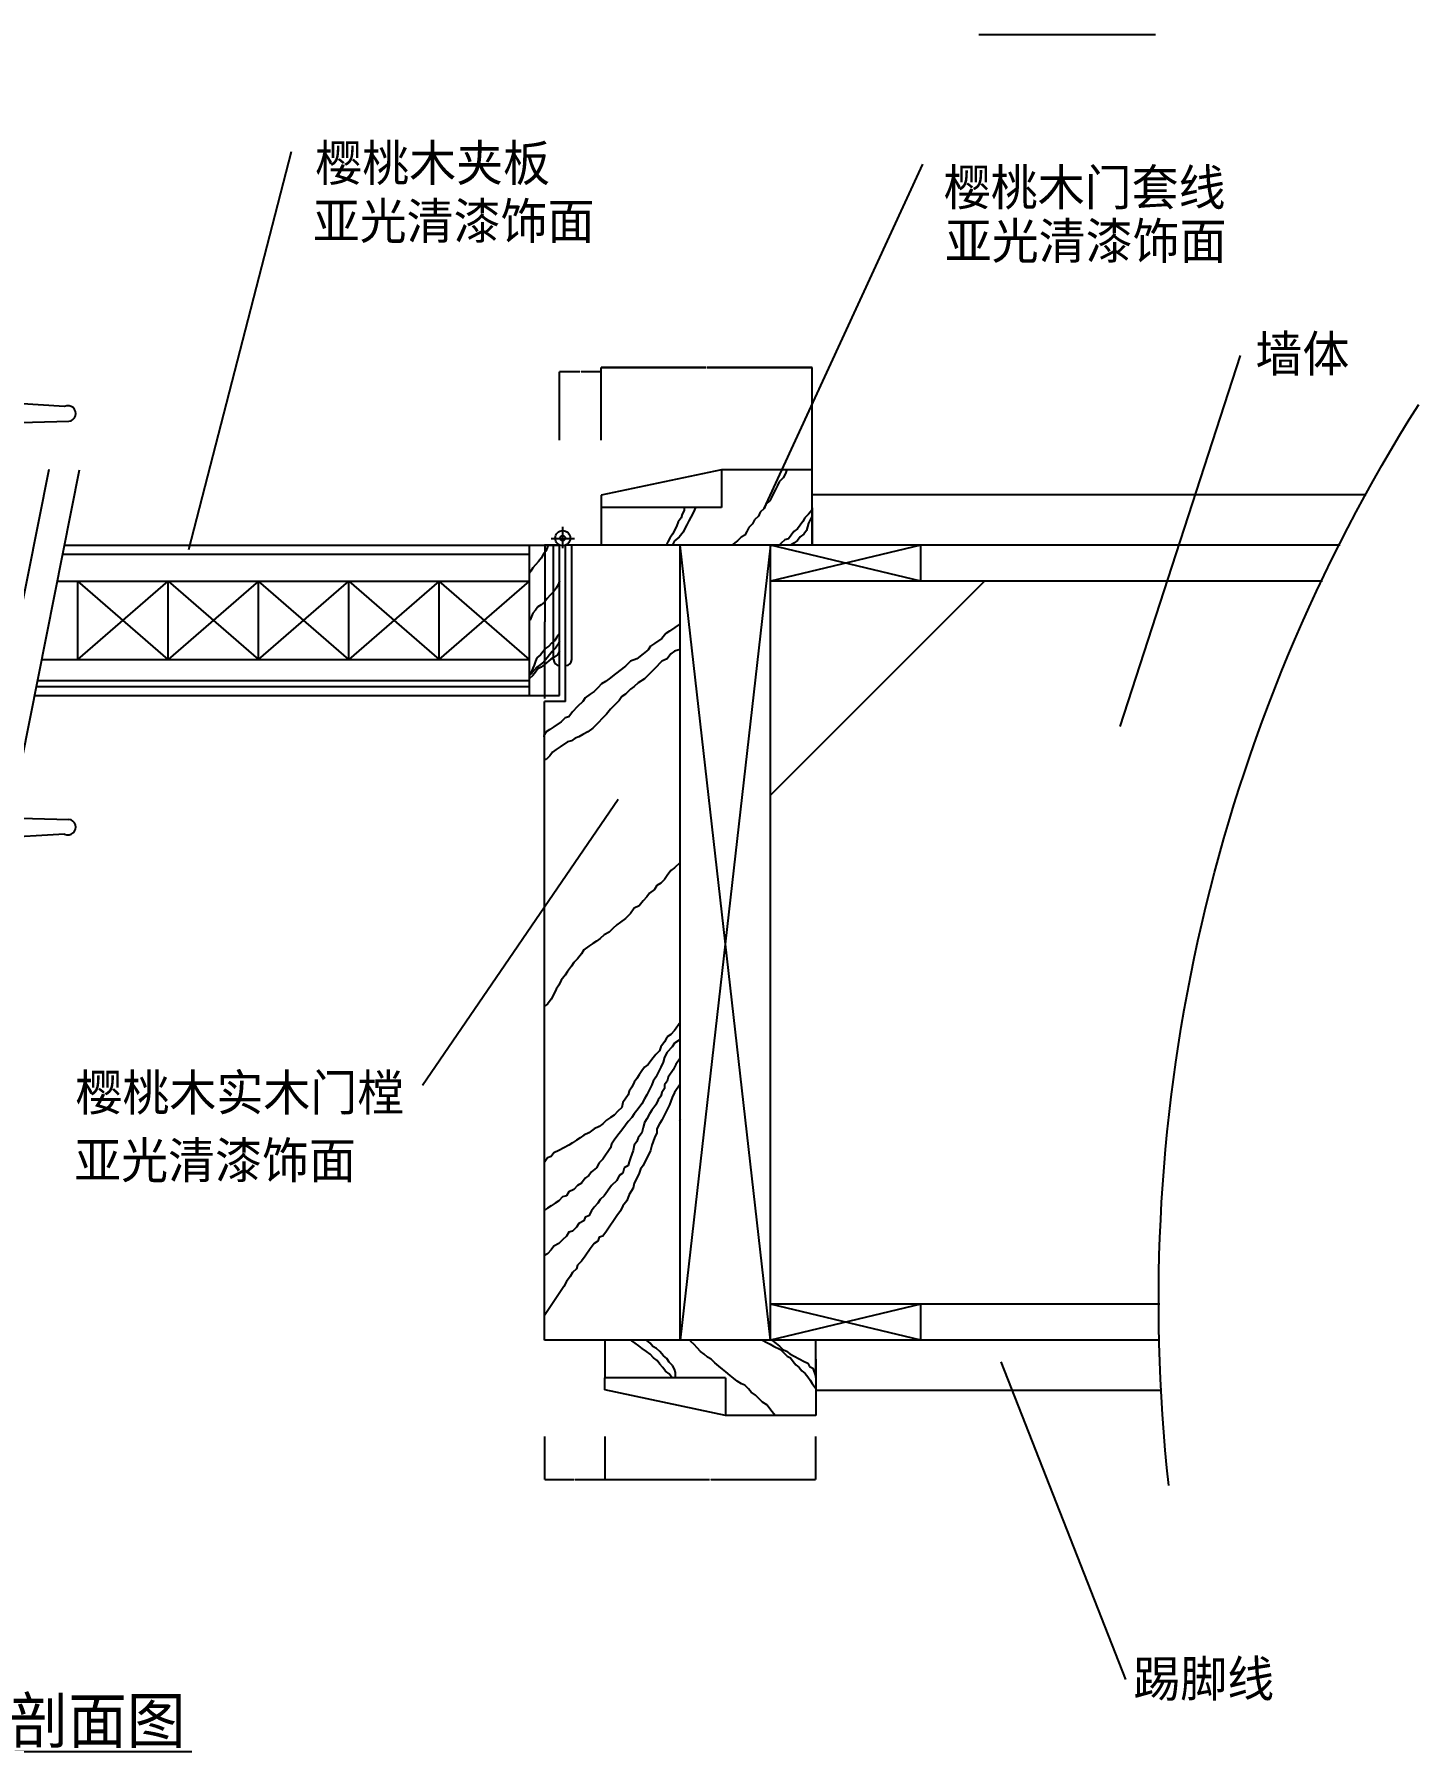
# Model space of a CAD drawing. Header units: metres. Extents: x 108 to 5381, y 254 to 7015.
# Drawn here: x 2676 to 4975, y 254 to 3105 of the extents above; entities that cross this region are included whole.
import ezdxf

# ---------------------------------------------------------------- set-up
doc = ezdxf.new("R2010")
doc.units = ezdxf.units.M
for name, color, linetype in [('2', 2, 'Continuous'), ('3', 3, 'Continuous'), ('4', 4, 'Continuous'), ('7', 7, 'Continuous'), ('BH', 3, 'Continuous'), ('DIM', 3, 'Continuous'), ('TEXT', 3, 'Continuous')]:
    doc.layers.add(name, color=color, linetype=linetype)
doc.dimstyles.get("Standard").update_dxf_attribs({"dimtxt": 2.5, "dimasz": 2.5, "dimexe": 1.25, "dimexo": 0.625, "dimtad": 1, "dimcen": 2.5, "dimazin": 3, "dimtfac": 1, "dimtmove": 0, "dimatfit": 3})

# ---------------------------------------------------------------- blocks, each defined once
blk = doc.blocks.new('*D12')
for p, q in [((3623.59, 777.48), (3623.59, 706.55)), ((3973.59, 777.48), (3973.59, 706.55)), ((3623.84, 706.55), (3797.59, 706.55)), ((3799.59, 706.55), (3973.34, 706.55))]:
    blk.add_line(p, q)
at = {"layer": 'Defpoints'}
for p in [(3623.59, 777.48), (3973.59, 777.48), (3623.59, 706.55)]:
    blk.add_point(p, dxfattribs=at)
at = {"layer": 'DIM', "insert": (3798.59, 706.55), "char_height": 1, "attachment_point": 5}
blk.add_mtext('70', dxfattribs=at)
blk = doc.blocks.new('*D13')
for p, q in [((3523.59, 777.48), (3523.59, 706.55)), ((3623.59, 777.48), (3623.59, 706.55)), ((3523.84, 706.55), (3572.59, 706.55)), ((3574.59, 706.55), (3623.34, 706.55))]:
    blk.add_line(p, q)
at = {"layer": 'Defpoints'}
for p in [(3523.59, 777.48), (3623.59, 777.48), (3523.59, 706.55)]:
    blk.add_point(p, dxfattribs=at)
at = {"layer": 'DIM', "insert": (3573.59, 706.55), "char_height": 1, "attachment_point": 5}
blk.add_mtext('20', dxfattribs=at)
blk = doc.blocks.new('*D14')
for p, q in [((3617.84, 2431.55), (3617.84, 2552.26)), ((3618.09, 2552.26), (3791.845, 2552.26)), ((3793.845, 2552.26), (3967.6, 2552.26)), ((3967.85, 2431.55), (3967.85, 2552.26))]:
    blk.add_line(p, q)
at = {"layer": 'Defpoints'}
for p in [(3617.84, 2552.26), (3617.84, 2431.55), (3967.85, 2431.55)]:
    blk.add_point(p, dxfattribs=at)
at = {"layer": 'DIM', "insert": (3792.845, 2552.26), "char_height": 1, "attachment_point": 5}
blk.add_mtext('70', dxfattribs=at)
blk = doc.blocks.new('*D15')
for p, q in [((3791.845, 2552.26), (3617.59, 2552.26)), ((3617.84, 2431.55), (3617.84, 2552.26)), ((3968.1, 2552.26), (3793.845, 2552.26)), ((3967.85, 2257.62), (3967.85, 2552.26))]:
    blk.add_line(p, q)
at = {"layer": 'Defpoints'}
for p in [(3967.85, 2552.26), (3617.84, 2431.55), (3967.85, 2257.62)]:
    blk.add_point(p, dxfattribs=at)
at = {"layer": 'DIM', "insert": (3792.845, 2552.26), "char_height": 1, "attachment_point": 5}
blk.add_mtext('70', dxfattribs=at)
blk = doc.blocks.new('*D17')
for p, q in [((3523.93, 2257.83), (3523.93, 2130.35)), ((3523.68, 2130.35), (3523.43, 2130.35)), ((3523.93, 2002.87), (3523.93, 2130.35)), ((3523.93, 2130.35), (3523.93, 2130.35)), ((3524.18, 2130.35), (3524.43, 2130.35))]:
    blk.add_line(p, q)
at = {"layer": 'Defpoints'}
for p in [(3523.93, 2257.83), (3523.93, 2130.35), (3523.93, 2002.87)]:
    blk.add_point(p, dxfattribs=at)
at = {"layer": 'DIM', "insert": (3523.93, 2131.475), "char_height": 1, "attachment_point": 5}
blk.add_mtext('50', dxfattribs=at)
blk = doc.blocks.new('*D18')
for p, q in [((3582.215, 2545.24), (3548.34, 2545.24)), ((3548.59, 2431.55), (3548.59, 2545.24)), ((3618.09, 2545.24), (3584.215, 2545.24)), ((3617.84, 2431.55), (3617.84, 2545.24))]:
    blk.add_line(p, q)
at = {"layer": 'Defpoints'}
for p in [(3617.84, 2545.24), (3548.59, 2431.55), (3617.84, 2431.55)]:
    blk.add_point(p, dxfattribs=at)
at = {"layer": 'DIM', "insert": (3583.215, 2545.24), "char_height": 1, "attachment_point": 5}
blk.add_mtext('20', dxfattribs=at)

msp = doc.modelspace()

# ---------------------------------------------------------------- hatches: boundary and pattern name
at = {"layer": 'BH'}
h = msp.add_hatch(dxfattribs=at)
h.set_pattern_fill('DOLMIT', scale=80)
h.paths.add_polyline_path([(3498.59, 2197.62), (3498.59, 2242.62), (2723.47, 2242.62), (2714.5, 2197.62)])
h.paths.add_polyline_path([(3498.59, 2022.62), (3498.59, 2067.62), (2688.6, 2067.62), (2679.63, 2022.62)])
h = msp.add_hatch(dxfattribs=at)
h.set_pattern_fill('AR-CONC', scale=41.67)
h.paths.add_polyline_path([(1598.59, 2197.62), (1348.59, 2197.62), (664.72, 2197.62, -0.11), (936.71, 997.62), (1598.59, 997.62)])
h.paths.add_polyline_path([(3898.59, 997.62), (4545.33, 997.62, -0.11), (4815.72, 2197.62), (4148.59, 2197.62), (3898.59, 2197.62)])
h = msp.add_hatch(dxfattribs=at)
h.set_pattern_fill('ANSI32', scale=458)
h.paths.add_polyline_path([(1598.59, 2197.62), (1348.59, 2197.62), (664.72, 2197.62, -0.11), (936.71, 997.62), (1598.59, 997.62)])
h.paths.add_polyline_path([(3898.59, 997.62), (4545.33, 997.62, -0.11), (4815.72, 2197.62), (4148.59, 2197.62), (3898.59, 2197.62)])

# ---------------------------------------------------------------- linework, layer by layer
at = {"layer": '2'}
for p, q in [((3898.59, 997.62), (3898.59, 2197.62)), ((4815.72, 2197.62), (3898.59, 2197.62)), ((4545.33, 997.62), (3898.59, 997.62))]:
    msp.add_line(p, q, dxfattribs=at)
at = {"layer": '3'}
for p, q in [((3817.3, 2382.62), (3617.69, 2340.45)), ((3617.69, 2340.45), (3617.73, 2320.12)), ((3498.59, 2007.62), (3498.59, 2257.62)), ((3898.59, 2257.62), (3748.59, 937.62)), ((3898.59, 937.62), (3748.59, 2257.62)), ((4148.59, 2257.62), (3898.59, 2197.62)), ((4148.59, 2197.62), (3898.59, 2257.62)), ((4148.59, 997.62), (3898.59, 937.62)), ((4148.59, 937.62), (3898.59, 997.62)), ((3668.39, 936.41), (3666.05, 937.58)), ((3674.22, 932.9), (3668.39, 936.41)), ((3680.06, 928.23), (3674.22, 932.9)), ((3685.9, 923.56), (3680.06, 928.23)), ((3692.9, 918.88), (3685.9, 923.56)), ((3698.74, 932.9), (3692.9, 937.58)), ((3698.74, 914.21), (3692.9, 918.88)), ((3703.41, 927.06), (3698.74, 932.9)), ((3704.57, 908.37), (3698.74, 914.21)), ((3709.24, 923.56), (3703.41, 927.06)), ((3715.08, 918.88), (3709.24, 923.56)), ((3720.91, 911.87), (3715.08, 918.88)), ((3782.78, 918.88), (3776.94, 924.73)), ((3794.45, 909.53), (3788.61, 914.21)), ((3710.41, 903.69), (3704.57, 908.37)), ((3715.08, 897.85), (3710.41, 903.69)), ((3719.75, 892.01), (3715.08, 897.85)), ((3724.42, 886.16), (3719.75, 892.01)), ((3726.75, 907.2), (3720.91, 911.87)), ((3730.25, 881.49), (3724.42, 886.16)), ((3730.25, 901.35), (3726.75, 907.2)), ((3736.09, 895.51), (3730.25, 901.35)), ((3739.59, 889.67), (3736.09, 895.51)), ((3740.76, 883.83), (3739.59, 889.67)), ((3740.76, 875.12), (3740.76, 883.83)), ((3800.29, 906.03), (3794.45, 909.53)), ((3806.12, 900.19), (3800.29, 906.03)), ((3813.13, 894.34), (3806.12, 900.19)), ((3818.96, 889.67), (3813.13, 894.34)), ((3824.8, 885), (3818.96, 889.67)), ((3831.8, 879.15), (3824.8, 885)), ((3623.86, 855.12), (3623.86, 875.12)), ((3735.34, 875.12), (3730.25, 881.49)), ((3837.64, 874.48), (3831.8, 879.15)), ((3843.47, 869.8), (3837.64, 874.48)), ((3850.48, 865.13), (3843.47, 869.8)), ((3856.31, 862.79), (3850.48, 865.13)), ((3862.15, 856.95), (3856.31, 862.79)), ((3866.82, 851.11), (3862.15, 856.95)), ((3824.14, 812.62), (3623.86, 855.12)), ((3873.82, 846.43), (3866.82, 851.11)), ((3879.66, 840.59), (3873.82, 846.43)), ((3885.5, 834.75), (3879.66, 840.59)), ((3892.5, 830.08), (3885.5, 834.75)), ((3901.84, 818.39), (3892.5, 830.08)), ((4548.43, 854.29), (3973.96, 854.29)), ((3906.51, 812.55), (3901.84, 818.39))]:
    msp.add_line(p, q, dxfattribs=at)
msp.add_lwpolyline([(4560.26, 696.28, -0.17), (4975.43, 2491.04)], format="xyb", dxfattribs=at)
at = {"layer": '4'}
for p, q in [((3967.3, 2382.62), (3817.3, 2382.62)), ((3817.3, 2382.62), (3817.57, 2320.12)), ((3967.3, 2382.62), (3967.85, 2257.62)), ((4888.15, 2340.95), (3967.49, 2340.95)), ((3817.57, 2320.12), (3617.57, 2320.12)), ((3617.73, 2320.12), (3617.84, 2257.62)), ((2726.46, 2257.62), (3498.59, 2257.62)), ((3498.59, 2007.62), (3498.59, 2257.62)), ((3548.59, 2257.62), (3523.59, 2257.62)), ((4148.59, 2257.62), (3558.59, 2257.62)), ((4148.59, 2257.62), (3558.59, 2257.62)), ((4844.8, 2257.62), (3558.59, 2257.62)), ((3748.59, 937.62), (3748.59, 2257.62)), ((3898.59, 937.62), (3898.59, 2257.62)), ((4148.59, 2257.62), (3898.59, 2257.62)), ((4148.59, 2197.62), (4148.59, 2257.62)), ((4148.59, 2197.62), (3898.59, 2197.62)), ((3548.59, 2057.62), (3548.59, 2057.62)), ((3558.59, 2057.62), (3558.59, 2057.62)), ((3523.59, 937.62), (3523.59, 1997.62)), ((4148.59, 937.62), (4148.59, 997.62)), ((4545.75, 937.62), (3523.59, 937.62)), ((3623.59, 937.62), (3623.86, 875.12)), ((3692.9, 937.58), (3692.82, 937.62)), ((3973.59, 937.62), (3974.14, 812.62)), ((3973.59, 937.62), (3973.86, 875.12)), ((3823.86, 875.12), (3623.86, 875.12)), ((3823.86, 875.12), (3824.14, 811.97)), ((3974.14, 812.62), (3824.14, 812.62))]:
    msp.add_line(p, q, dxfattribs=at)
at = {"layer": '7'}
for p, q in [((2726.44, 2487.68), (2363.59, 2509.39)), ((2373.59, 2454.39), (2733.34, 2463.06)), ((2726.46, 2257.62), (3548.59, 2257.62)), ((3538.59, 2067.62), (3538.59, 2257.62)), ((3548.59, 2007.62), (3548.59, 2257.62)), ((3558.59, 1997.62), (3558.59, 2257.62)), ((3568.59, 2067.62), (3568.59, 2257.62)), ((2723.47, 2242.62), (3498.59, 2242.62)), ((2714.5, 2197.62), (3498.59, 2197.62)), ((2748.59, 2067.62), (2748.59, 2197.62)), ((2898.59, 2067.62), (2898.59, 2197.62)), ((3048.59, 2067.62), (3048.59, 2197.62)), ((3198.59, 2067.62), (3198.59, 2197.62)), ((3348.59, 2067.62), (3348.59, 2197.62)), ((2688.6, 2067.62), (3498.59, 2067.62)), ((2676.64, 2007.62), (3548.59, 2007.62)), ((2679.63, 2022.62), (3498.59, 2022.62)), ((3558.59, 1997.62), (3523.59, 1997.62)), ((2373.59, 1810.85), (2733.34, 1802.18)), ((2726.44, 1777.57), (2363.59, 1755.85))]:
    msp.add_line(p, q, dxfattribs=at)
for centre, radius, start, end in [((2731.91, 2475.93), 12.95, 276.34, 114.98), ((3548.59, 2067.62), 10, 180, 270), ((3558.59, 2067.62), 10, 270, 0), ((2731.91, 1789.31), 12.95, 245.02, 83.66)]:
    msp.add_arc(centre, radius, start, end, dxfattribs=at)
at = {"layer": 'BH'}
for p, q in [((2604.34, 1900.64), (2700.59, 2383.66)), ((2655.12, 1899.64), (2751.31, 2382.35)), ((3919.78, 2369.03), (3913.45, 2362.69)), ((3922.94, 2375.36), (3919.78, 2369.03)), ((3925.84, 2382.62), (3922.94, 2375.36)), ((3903.95, 2343.68), (3900.78, 2337.34)), ((3907.12, 2350.01), (3903.95, 2343.68)), ((3910.28, 2356.35), (3907.12, 2350.01)), ((3913.45, 2362.69), (3910.28, 2356.35)), ((3755.18, 2315.16), (3752.02, 2308.82)), ((3755.18, 2320.12), (3755.18, 2315.16)), ((3771.01, 2311.99), (3766.26, 2304.07)), ((3774.26, 2320.12), (3771.01, 2311.99)), ((3881.79, 2311.99), (3878.63, 2305.65)), ((3888.12, 2318.33), (3881.79, 2311.99)), ((3891.29, 2324.66), (3888.12, 2318.33)), ((3897.62, 2331), (3891.29, 2324.66)), ((3900.78, 2337.34), (3897.62, 2331)), ((3967.82, 2316.26), (3961.78, 2308.72)), ((3553.86, 2252.32), (3553.86, 2287.62)), ((3742.52, 2288.22), (3736.19, 2275.55)), ((3745.69, 2296.14), (3742.52, 2288.22)), ((3750.43, 2302.48), (3745.69, 2296.14)), ((3752.02, 2308.82), (3750.43, 2302.48)), ((3756.76, 2285.05), (3753.6, 2278.72)), ((3759.93, 2291.39), (3756.76, 2285.05)), ((3763.09, 2297.73), (3759.93, 2291.39)), ((3766.26, 2304.07), (3763.09, 2297.73)), ((3862.8, 2286.64), (3859.64, 2280.3)), ((3869.13, 2292.98), (3862.8, 2286.64)), ((3872.3, 2299.31), (3869.13, 2292.98)), ((3878.63, 2305.65), (3872.3, 2299.31)), ((3943.65, 2284.59), (3937.61, 2280.06)), ((3948.19, 2290.62), (3943.65, 2284.59)), ((3952.72, 2296.65), (3948.19, 2290.62)), ((3955.74, 2302.69), (3952.72, 2296.65)), ((3958.76, 2281.57), (3954.23, 2275.54)), ((3961.78, 2308.72), (3955.74, 2302.69)), ((3961.78, 2293.64), (3958.76, 2281.57)), ((3964.8, 2299.67), (3961.78, 2293.64)), ((3967.82, 2305.7), (3964.8, 2299.67)), ((3527.66, 2252.8), (3525.51, 2247.43)), ((3529.58, 2257.62), (3527.66, 2252.8)), ((3534.72, 2268.37), (3573.12, 2268.37)), ((3728.28, 2262.87), (3725.65, 2257.62)), ((3731.44, 2269.21), (3728.28, 2262.87)), ((3736.19, 2275.55), (3731.44, 2269.21)), ((3736.19, 2258.12), (3735.19, 2257.62)), ((3739.35, 2264.46), (3736.19, 2258.12)), ((3747.27, 2270.79), (3739.35, 2264.46)), ((3753.6, 2278.72), (3747.27, 2270.79)), ((3843.81, 2264.46), (3834.7, 2257.62)), ((3850.14, 2270.79), (3843.81, 2264.46)), ((3856.47, 2273.96), (3850.14, 2270.79)), ((3859.64, 2280.3), (3856.47, 2273.96)), ((3916.47, 2260.45), (3913.45, 2257.44)), ((3922.51, 2266.49), (3916.47, 2260.45)), ((3928.55, 2267.99), (3922.51, 2266.49)), ((3933.08, 2274.03), (3928.55, 2267.99)), ((3937.61, 2260.45), (3931.95, 2257.62)), ((3937.61, 2280.06), (3933.08, 2274.03)), ((3943.65, 2264.98), (3937.61, 2260.45)), ((3948.19, 2271.01), (3943.65, 2264.98)), ((3954.23, 2275.54), (3948.19, 2271.01)), ((3508.34, 2224.86), (3504.04, 2219.49)), ((3513.7, 2230.24), (3508.34, 2224.86)), ((3518, 2235.61), (3513.7, 2230.24)), ((3521.22, 2242.06), (3518, 2235.61)), ((3525.51, 2247.43), (3521.22, 2242.06)), ((2748.59, 2067.62), (2898.59, 2197.62)), ((2898.59, 2067.62), (2748.59, 2197.62)), ((2898.59, 2197.62), (3048.59, 2067.62)), ((3048.59, 2197.62), (2898.59, 2067.62)), ((3048.59, 2067.62), (3198.59, 2197.62)), ((3198.59, 2067.62), (3048.59, 2197.62)), ((3198.59, 2197.62), (3348.59, 2067.62)), ((3348.59, 2197.62), (3198.59, 2067.62)), ((3348.59, 2067.62), (3498.59, 2197.62)), ((3498.59, 2067.62), (3348.59, 2197.62)), ((3500.82, 2214.12), (3498.59, 2211.14)), ((3504.04, 2219.49), (3500.82, 2214.12)), ((3548.59, 2198.29), (3545.9, 2191.56)), ((3527.66, 2168.99), (3523.36, 2162.54)), ((3533.02, 2174.36), (3527.66, 2168.99)), ((3538.39, 2179.74), (3533.02, 2174.36)), ((3542.68, 2186.18), (3538.39, 2179.74)), ((3545.9, 2191.56), (3542.68, 2186.18)), ((3501.9, 2138.91), (3499.75, 2133.53)), ((3504.04, 2144.28), (3501.9, 2138.91)), ((3508.34, 2149.65), (3504.04, 2144.28)), ((3512.63, 2155.02), (3508.34, 2149.65)), ((3518, 2158.25), (3512.63, 2155.02)), ((3523.36, 2162.54), (3518, 2158.25)), ((3499.75, 2133.53), (3498.59, 2132.38)), ((3548.59, 2110.58), (3543.76, 2104.52)), ((3724.85, 2110.66), (3718.58, 2102.29)), ((3731.12, 2114.85), (3724.85, 2110.66)), ((3748.59, 2126.51), (3731.12, 2114.85)), ((3525.51, 2086.26), (3521.22, 2080.88)), ((3530.88, 2089.48), (3525.51, 2086.26)), ((3535.17, 2094.85), (3530.88, 2089.48)), ((3540.54, 2099.15), (3535.17, 2094.85)), ((3541.61, 2086.26), (3536.24, 2080.88)), ((3543.76, 2104.52), (3540.54, 2099.15)), ((3544.83, 2091.63), (3541.61, 2086.26)), ((3548.59, 2097.91), (3544.83, 2091.63)), ((3548.59, 2081.79), (3544.83, 2075.51)), ((3695.59, 2083.46), (3687.22, 2077.18)), ((3699.77, 2089.74), (3695.59, 2083.46)), ((3706.04, 2093.92), (3699.77, 2089.74)), ((3718.58, 2102.29), (3706.04, 2093.92)), ((3739.48, 2081.37), (3733.21, 2077.18)), ((3748.59, 2084.41), (3739.48, 2081.37)), ((3504.04, 2052.95), (3501.9, 2047.57)), ((3506.19, 2058.32), (3504.04, 2052.95)), ((3508.34, 2064.77), (3506.19, 2058.32)), ((3510.48, 2055.1), (3506.19, 2049.72)), ((3510.48, 2070.14), (3508.34, 2064.77)), ((3516.92, 2075.51), (3510.48, 2070.14)), ((3516.92, 2059.39), (3510.48, 2055.1)), ((3518, 2055.1), (3512.63, 2051.87)), ((3521.22, 2080.88), (3516.92, 2075.51)), ((3522.29, 2063.69), (3516.92, 2059.39)), ((3523.36, 2059.39), (3518, 2055.1)), ((3527.66, 2070.14), (3522.29, 2063.69)), ((3534.1, 2067.99), (3523.36, 2059.39)), ((3531.95, 2075.51), (3527.66, 2070.14)), ((3536.24, 2080.88), (3531.95, 2075.51)), ((3539.46, 2071.21), (3534.1, 2067.99)), ((3544.83, 2075.51), (3539.46, 2071.21)), ((3657.96, 2056.26), (3641.24, 2043.7)), ((3666.32, 2064.63), (3657.96, 2056.26)), ((3676.77, 2068.81), (3666.32, 2064.63)), ((3687.22, 2077.18), (3676.77, 2068.81)), ((3718.58, 2064.63), (3706.04, 2052.07)), ((3726.94, 2068.81), (3718.58, 2064.63)), ((3733.21, 2077.18), (3726.94, 2068.81)), ((3501.9, 2047.57), (3498.59, 2044.27)), ((3501.9, 2044.35), (3498.59, 2041.04)), ((3498.68, 2035.76), (3498.59, 2035.76)), ((3504.04, 2041.13), (3498.68, 2035.76)), ((3506.19, 2049.72), (3501.9, 2044.35)), ((3508.34, 2046.5), (3504.04, 2041.13)), ((3512.63, 2051.87), (3508.34, 2046.5)), ((3618.25, 2026.96), (3611.97, 2020.68)), ((3624.52, 2031.15), (3618.25, 2026.96)), ((3630.79, 2035.33), (3624.52, 2031.15)), ((3641.24, 2043.7), (3630.79, 2035.33)), ((3678.86, 2029.05), (3672.59, 2022.78)), ((3689.31, 2035.33), (3678.86, 2029.05)), ((3706.04, 2052.07), (3689.31, 2035.33)), ((3586.89, 1997.67), (3578.53, 1989.3)), ((3591.07, 2003.94), (3586.89, 1997.67)), ((3599.43, 2010.22), (3591.07, 2003.94)), ((3605.7, 2014.41), (3599.43, 2010.22)), ((3611.97, 2020.68), (3605.7, 2014.41)), ((3647.51, 1999.76), (3641.24, 1993.48)), ((3651.69, 2006.04), (3647.51, 1999.76)), ((3657.96, 2010.22), (3651.69, 2006.04)), ((3666.32, 2018.59), (3657.96, 2010.22)), ((3672.59, 2022.78), (3666.32, 2018.59)), ((3557.63, 1970.46), (3551.36, 1964.19)), ((3563.9, 1972.56), (3557.63, 1970.46)), ((3570.17, 1980.93), (3563.9, 1972.56)), ((3578.53, 1989.3), (3570.17, 1980.93)), ((3620.34, 1970.46), (3611.97, 1962.09)), ((3626.61, 1976.74), (3620.34, 1970.46)), ((3632.88, 1985.11), (3626.61, 1976.74)), ((3641.24, 1993.48), (3632.88, 1985.11)), ((3526.27, 1947.45), (3522.09, 1941.17)), ((3522.09, 1941.17), (3522.09, 1939.07)), ((3532.54, 1951.63), (3526.27, 1947.45)), ((3538.82, 1955.82), (3532.54, 1951.63)), ((3551.36, 1964.19), (3538.82, 1955.82)), ((3580.62, 1939.07), (3574.35, 1936.98)), ((3586.89, 1943.26), (3580.62, 1939.07)), ((3595.25, 1947.45), (3586.89, 1943.26)), ((3603.61, 1953.72), (3595.25, 1947.45)), ((3611.97, 1962.09), (3603.61, 1953.72)), ((3536.72, 1913.96), (3532.54, 1907.69)), ((3543, 1918.15), (3536.72, 1913.96)), ((3549.27, 1922.33), (3543, 1918.15)), ((3561.81, 1930.7), (3549.27, 1922.33)), ((3568.08, 1932.8), (3561.81, 1930.7)), ((3574.35, 1936.98), (3568.08, 1932.8)), ((3526.27, 1901.41), (3524.18, 1901.41)), ((3532.54, 1907.69), (3526.27, 1901.41)), ((3733.21, 1717.26), (3726.94, 1708.89)), ((3739.48, 1721.45), (3733.21, 1717.26)), ((3748.59, 1730.57), (3739.48, 1721.45)), ((3706.04, 1685.88), (3697.68, 1679.6)), ((3710.22, 1692.15), (3706.04, 1685.88)), ((3716.49, 1696.34), (3710.22, 1692.15)), ((3722.76, 1702.62), (3716.49, 1696.34)), ((3726.94, 1708.89), (3722.76, 1702.62)), ((3672.59, 1654.49), (3666.32, 1646.12)), ((3680.95, 1658.67), (3672.59, 1654.49)), ((3687.22, 1667.04), (3680.95, 1658.67)), ((3693.49, 1673.32), (3687.22, 1667.04)), ((3697.68, 1679.6), (3693.49, 1673.32)), ((3643.33, 1627.28), (3637.06, 1621.01)), ((3649.6, 1631.47), (3643.33, 1627.28)), ((3657.96, 1637.75), (3649.6, 1631.47)), ((3666.32, 1646.12), (3657.96, 1637.75)), ((3609.88, 1600.08), (3603.61, 1595.9)), ((3616.16, 1604.27), (3609.88, 1600.08)), ((3622.43, 1610.54), (3616.16, 1604.27)), ((3630.79, 1614.73), (3622.43, 1610.54)), ((3637.06, 1621.01), (3630.79, 1614.73)), ((3578.53, 1570.79), (3572.26, 1564.51)), ((3584.8, 1579.16), (3578.53, 1570.79)), ((3588.98, 1585.43), (3584.8, 1579.16)), ((3597.34, 1591.71), (3588.98, 1585.43)), ((3603.61, 1595.9), (3597.34, 1591.71)), ((3557.63, 1543.58), (3551.36, 1535.21)), ((3561.81, 1549.86), (3557.63, 1543.58)), ((3568.08, 1558.23), (3561.81, 1549.86)), ((3572.26, 1564.51), (3568.08, 1558.23)), ((3538.82, 1512.19), (3534.63, 1503.82)), ((3543, 1520.56), (3538.82, 1512.19)), ((3547.18, 1526.84), (3543, 1520.56)), ((3551.36, 1535.21), (3547.18, 1526.84)), ((3528.36, 1495.45), (3523.59, 1492.27)), ((3534.63, 1503.82), (3528.36, 1495.45)), ((3748.59, 1465.19), (3739.48, 1451.51)), ((3722.76, 1432.68), (3716.49, 1424.31)), ((3726.94, 1441.05), (3722.76, 1432.68)), ((3733.21, 1445.23), (3726.94, 1441.05)), ((3739.48, 1451.51), (3733.21, 1445.23)), ((3739.48, 1430.58), (3735.3, 1424.31)), ((3748.59, 1436.67), (3739.48, 1430.58)), ((3701.86, 1403.38), (3695.59, 1395.01)), ((3708.13, 1411.75), (3701.86, 1403.38)), ((3714.4, 1418.03), (3708.13, 1411.75)), ((3716.49, 1424.31), (3714.4, 1418.03)), ((3720.67, 1399.2), (3716.49, 1390.83)), ((3722.76, 1407.57), (3720.67, 1399.2)), ((3726.94, 1415.94), (3722.76, 1407.57)), ((3735.3, 1424.31), (3726.94, 1415.94)), ((3748.59, 1405.56), (3741.57, 1395.01)), ((3676.77, 1371.99), (3672.59, 1365.72)), ((3680.95, 1378.27), (3676.77, 1371.99)), ((3685.13, 1384.55), (3680.95, 1378.27)), ((3689.31, 1390.83), (3685.13, 1384.55)), ((3695.59, 1395.01), (3689.31, 1390.83)), ((3708.13, 1374.09), (3703.95, 1367.81)), ((3716.49, 1390.83), (3708.13, 1374.09)), ((3729.03, 1374.09), (3726.94, 1367.81)), ((3737.39, 1386.64), (3729.03, 1374.09)), ((3741.57, 1395.01), (3737.39, 1386.64)), ((3662.14, 1344.79), (3653.78, 1332.24)), ((3664.23, 1351.07), (3662.14, 1344.79)), ((3668.41, 1357.35), (3664.23, 1351.07)), ((3672.59, 1365.72), (3668.41, 1357.35)), ((3693.49, 1344.79), (3689.31, 1338.51)), ((3701.86, 1361.53), (3693.49, 1344.79)), ((3703.95, 1367.81), (3701.86, 1361.53)), ((3716.49, 1342.7), (3712.31, 1336.42)), ((3718.58, 1348.98), (3716.49, 1342.7)), ((3722.76, 1355.25), (3718.58, 1348.98)), ((3726.94, 1367.81), (3722.76, 1361.53)), ((3722.76, 1361.53), (3722.76, 1355.25)), ((3735.3, 1340.61), (3733.21, 1334.33)), ((3739.48, 1348.98), (3735.3, 1340.61)), ((3748.59, 1362.66), (3739.48, 1348.98)), ((3645.42, 1317.59), (3639.15, 1311.31)), ((3651.69, 1323.86), (3645.42, 1317.59)), ((3653.78, 1332.24), (3651.69, 1323.86)), ((3672.59, 1313.4), (3668.41, 1307.12)), ((3678.86, 1321.77), (3672.59, 1313.4)), ((3685.13, 1330.14), (3678.86, 1321.77)), ((3689.31, 1338.51), (3685.13, 1330.14)), ((3697.68, 1313.4), (3693.49, 1305.03)), ((3701.86, 1319.68), (3697.68, 1313.4)), ((3708.13, 1328.05), (3701.86, 1319.68)), ((3712.31, 1336.42), (3708.13, 1328.05)), ((3731.12, 1328.05), (3718.58, 1302.94)), ((3733.21, 1334.33), (3731.12, 1328.05)), ((3605.7, 1288.29), (3597.34, 1282.01)), ((3614.06, 1292.48), (3605.7, 1288.29)), ((3620.34, 1296.66), (3614.06, 1292.48)), ((3626.61, 1302.94), (3620.34, 1296.66)), ((3632.88, 1307.12), (3626.61, 1302.94)), ((3639.15, 1311.31), (3632.88, 1307.12)), ((3651.69, 1286.2), (3645.42, 1277.83)), ((3657.96, 1294.57), (3651.69, 1286.2)), ((3662.14, 1300.85), (3657.96, 1294.57)), ((3668.41, 1307.12), (3662.14, 1300.85)), ((3687.22, 1290.38), (3685.13, 1282.01)), ((3689.31, 1298.75), (3687.22, 1290.38)), ((3693.49, 1305.03), (3689.31, 1298.75)), ((3714.4, 1296.66), (3710.22, 1288.29)), ((3710.22, 1288.29), (3710.22, 1282.01)), ((3718.58, 1302.94), (3714.4, 1296.66)), ((3748.59, 1303.78), (3747.84, 1301.53)), ((3563.9, 1261.09), (3547.18, 1252.72)), ((3570.17, 1265.27), (3563.9, 1261.09)), ((3576.44, 1269.46), (3570.17, 1265.27)), ((3582.71, 1273.64), (3576.44, 1269.46)), ((3588.98, 1277.83), (3582.71, 1273.64)), ((3597.34, 1282.01), (3588.98, 1277.83)), ((3632.88, 1256.9), (3620.34, 1238.07)), ((3634.97, 1263.18), (3632.88, 1256.9)), ((3639.15, 1269.46), (3634.97, 1263.18)), ((3645.42, 1277.83), (3639.15, 1269.46)), ((3672.59, 1261.09), (3670.5, 1252.72)), ((3676.77, 1267.37), (3672.59, 1261.09)), ((3678.86, 1273.64), (3676.77, 1267.37)), ((3685.13, 1282.01), (3678.86, 1273.64)), ((3701.86, 1261.09), (3699.77, 1252.72)), ((3706.04, 1273.64), (3701.86, 1261.09)), ((3710.22, 1282.01), (3706.04, 1273.64)), ((3528.36, 1240.16), (3524.18, 1233.89)), ((3534.63, 1242.26), (3528.36, 1240.16)), ((3538.82, 1248.53), (3534.63, 1242.26)), ((3547.18, 1252.72), (3538.82, 1248.53)), ((3614.06, 1231.79), (3609.88, 1223.42)), ((3620.34, 1238.07), (3614.06, 1231.79)), ((3662.14, 1227.61), (3655.87, 1223.42)), ((3664.23, 1233.89), (3662.14, 1227.61)), ((3666.32, 1240.16), (3664.23, 1233.89)), ((3668.41, 1246.44), (3666.32, 1240.16)), ((3670.5, 1252.72), (3668.41, 1246.44)), ((3687.22, 1227.61), (3683.04, 1221.33)), ((3691.4, 1235.98), (3687.22, 1227.61)), ((3695.59, 1244.35), (3691.4, 1235.98)), ((3699.77, 1252.72), (3695.59, 1244.35)), ((3584.8, 1198.31), (3578.53, 1194.13)), ((3591.07, 1206.68), (3584.8, 1198.31)), ((3597.34, 1210.87), (3591.07, 1206.68)), ((3601.52, 1217.14), (3597.34, 1210.87)), ((3609.88, 1223.42), (3601.52, 1217.14)), ((3643.33, 1202.5), (3634.97, 1194.13)), ((3647.51, 1210.87), (3643.33, 1202.5)), ((3653.78, 1215.05), (3647.51, 1210.87)), ((3655.87, 1223.42), (3653.78, 1215.05)), ((3672.59, 1198.31), (3670.5, 1189.94)), ((3676.77, 1206.68), (3672.59, 1198.31)), ((3680.95, 1215.05), (3676.77, 1206.68)), ((3683.04, 1221.33), (3680.95, 1215.05)), ((3547.18, 1169.02), (3540.91, 1164.83)), ((3553.45, 1175.29), (3547.18, 1169.02)), ((3559.72, 1177.39), (3553.45, 1175.29)), ((3563.9, 1183.66), (3559.72, 1177.39)), ((3572.26, 1187.85), (3563.9, 1183.66)), ((3578.53, 1194.13), (3572.26, 1187.85)), ((3616.16, 1171.11), (3611.97, 1164.83)), ((3622.43, 1177.39), (3616.16, 1171.11)), ((3634.97, 1194.13), (3622.43, 1177.39)), ((3660.05, 1169.02), (3653.78, 1160.65)), ((3664.23, 1179.48), (3660.05, 1169.02)), ((3670.5, 1189.94), (3664.23, 1179.48)), ((3528.36, 1156.46), (3523.59, 1153.28)), ((3534.63, 1160.65), (3528.36, 1156.46)), ((3540.91, 1164.83), (3534.63, 1160.65)), ((3591.07, 1141.81), (3588.98, 1135.54)), ((3597.34, 1143.91), (3591.07, 1141.81)), ((3601.52, 1152.28), (3597.34, 1143.91)), ((3605.7, 1158.55), (3601.52, 1152.28)), ((3611.97, 1164.83), (3605.7, 1158.55)), ((3643.33, 1143.91), (3626.61, 1118.79)), ((3649.6, 1152.28), (3643.33, 1143.91)), ((3653.78, 1160.65), (3649.6, 1152.28)), ((3563.9, 1116.7), (3559.72, 1110.42)), ((3570.17, 1118.79), (3563.9, 1116.7)), ((3576.44, 1125.07), (3570.17, 1118.79)), ((3580.62, 1131.35), (3576.44, 1125.07)), ((3588.98, 1135.54), (3580.62, 1131.35)), ((3626.61, 1118.79), (3620.34, 1110.42)), ((3534.63, 1087.41), (3528.36, 1081.13)), ((3538.82, 1093.68), (3534.63, 1087.41)), ((3547.18, 1097.87), (3538.82, 1093.68)), ((3553.45, 1104.15), (3547.18, 1097.87)), ((3559.72, 1110.42), (3553.45, 1104.15)), ((3599.43, 1089.5), (3591.07, 1076.94)), ((3605.7, 1097.87), (3599.43, 1089.5)), ((3611.97, 1102.05), (3605.7, 1097.87)), ((3614.06, 1108.33), (3611.97, 1102.05)), ((3620.34, 1110.42), (3614.06, 1108.33)), ((3528.36, 1081.13), (3523.59, 1077.94)), ((3576.44, 1056.02), (3570.17, 1049.74)), ((3578.53, 1062.3), (3576.44, 1056.02)), ((3584.8, 1068.57), (3578.53, 1062.3)), ((3591.07, 1076.94), (3584.8, 1068.57)), ((3555.54, 1026.72), (3523.59, 978.75)), ((3559.72, 1035.09), (3555.54, 1026.72)), ((3565.99, 1043.46), (3559.72, 1035.09)), ((3570.17, 1049.74), (3565.99, 1043.46)), ((3766.44, 935.24), (3764.85, 937.62)), ((3772.27, 930.57), (3766.44, 935.24)), ((3776.94, 924.73), (3772.27, 930.57)), ((3788.61, 914.21), (3782.78, 918.88)), ((3885.74, 937.62), (3892.53, 933.55)), ((3892.53, 933.55), (3898.2, 930.72)), ((3898.2, 930.72), (3903.88, 927.88)), ((3900.82, 937.62), (3908.14, 932.13)), ((3903.88, 927.88), (3915.24, 922.21)), ((3908.14, 932.13), (3913.82, 927.88)), ((3913.82, 927.88), (3919.5, 922.21)), ((3915.24, 922.21), (3920.92, 916.54)), ((3919.5, 922.21), (3925.18, 919.37)), ((3920.92, 916.54), (3926.59, 910.86)), ((3925.18, 919.37), (3930.85, 915.12)), ((3930.85, 915.12), (3937.95, 910.86)), ((3926.59, 910.86), (3932.27, 908.03)), ((3932.27, 908.03), (3936.53, 902.36)), ((3936.53, 902.36), (3940.79, 896.68)), ((3937.95, 910.86), (3954.99, 902.36)), ((3940.79, 896.68), (3946.47, 892.43)), ((3946.47, 892.43), (3950.73, 886.76)), ((3950.73, 886.76), (3956.41, 882.5)), ((3954.99, 902.36), (3960.66, 899.52)), ((3960.66, 899.52), (3963.5, 893.85)), ((3963.5, 893.85), (3969.18, 891.01)), ((3969.18, 891.01), (3973.86, 877)), ((3956.41, 882.5), (3960.66, 876.83)), ((3960.66, 876.83), (3964.92, 871.16)), ((3964.92, 871.16), (3967.76, 865.49)), ((3967.76, 865.49), (3973.94, 857.26))]:
    msp.add_line(p, q, dxfattribs=at)
for radius in [12.5, 4.21]:
    msp.add_circle((3553.72, 2269.02), radius, dxfattribs=at)
at = {"layer": 'TEXT'}
for p, q in [((4244.65, 3105.38), (4538.52, 3105.38)), ((2643.94, 254.5), (2937.81, 254.5))]:
    msp.add_line(p, q, dxfattribs=at)

# ---------------------------------------------------------------- texts
at = {"layer": '4'}
for s, p in [(' 樱桃木夹板', (3101.83, 2861.8)), ('樱桃木门套线', (4186.61, 2821.31)), ('亚光清漆饰面', (3138.5, 2765.5)), ('亚光清漆饰面', (4188.4, 2732.5)), (' 墙体', (4663.49, 2545.2)), ('樱桃木实木门樘', (2744.4, 1318.63)), ('亚光清漆饰面', (2742.36, 1206.15)), ('踢脚线', (4501.48, 345.65))]:
    msp.add_text(s, height=60, dxfattribs=at).set_placement(p)
at = {"layer": 'TEXT'}
msp.add_text('剖面图', height=75, dxfattribs=at).set_placement((2634.74, 268.68))

# ---------------------------------------------------------------- dimensions: what is measured, and where the dimension line sits
at = {"layer": 'DIM'}
for base, p1, p2, text, picture, middle in [((3617.84, 2545.24), (3617.84, 2431.55), (3548.59, 2431.55), '20', '*D18', (3583.215, 2545.24)), ((3967.85, 2552.26), (3967.85, 2257.62), (3617.84, 2431.55), '70', '*D15', (3792.845, 2552.26)), ((3617.84, 2552.26), (3617.84, 2431.55), (3967.85, 2431.55), '70', '*D14', (3792.845, 2552.26)), ((3523.93, 2130.35), (3523.93, 2002.87), (3523.93, 2257.83), '50', '*D17', (3523.93, 2131.475)), ((3523.59, 706.55), (3523.59, 777.48), (3623.59, 777.48), '20', '*D13', (3573.59, 706.55)), ((3623.59, 706.55), (3623.59, 777.48), (3973.59, 777.48), '70', '*D12', (3798.59, 706.55))]:
    dim = msp.add_linear_dim(base=base, p1=p1, p2=p2, text=text, dimstyle='Standard', dxfattribs=at)
    dim.commit()
    dim.dimension.update_dxf_attribs({"geometry": picture, "text_midpoint": middle})

# ---------------------------------------------------------------- leaders
at = {"layer": 'BH'}
for points in [[(2932.64, 2249.97), (3103.45, 2910.89)], [(3888.12, 2318.33), (4151.58, 2889.69)], [(4479.72, 1956.36), (4679.48, 2572.24)], [(4281.64, 901.88), (4488.53, 374.36)]]:
    msp.add_leader(points, dimstyle='Standard', dxfattribs=at)
at = {"layer": 'TEXT'}
msp.add_leader([(3645.57, 1835.33), (3320.88, 1360.47)], dimstyle='Standard', dxfattribs=at)

doc.saveas('drawing.dxf')
